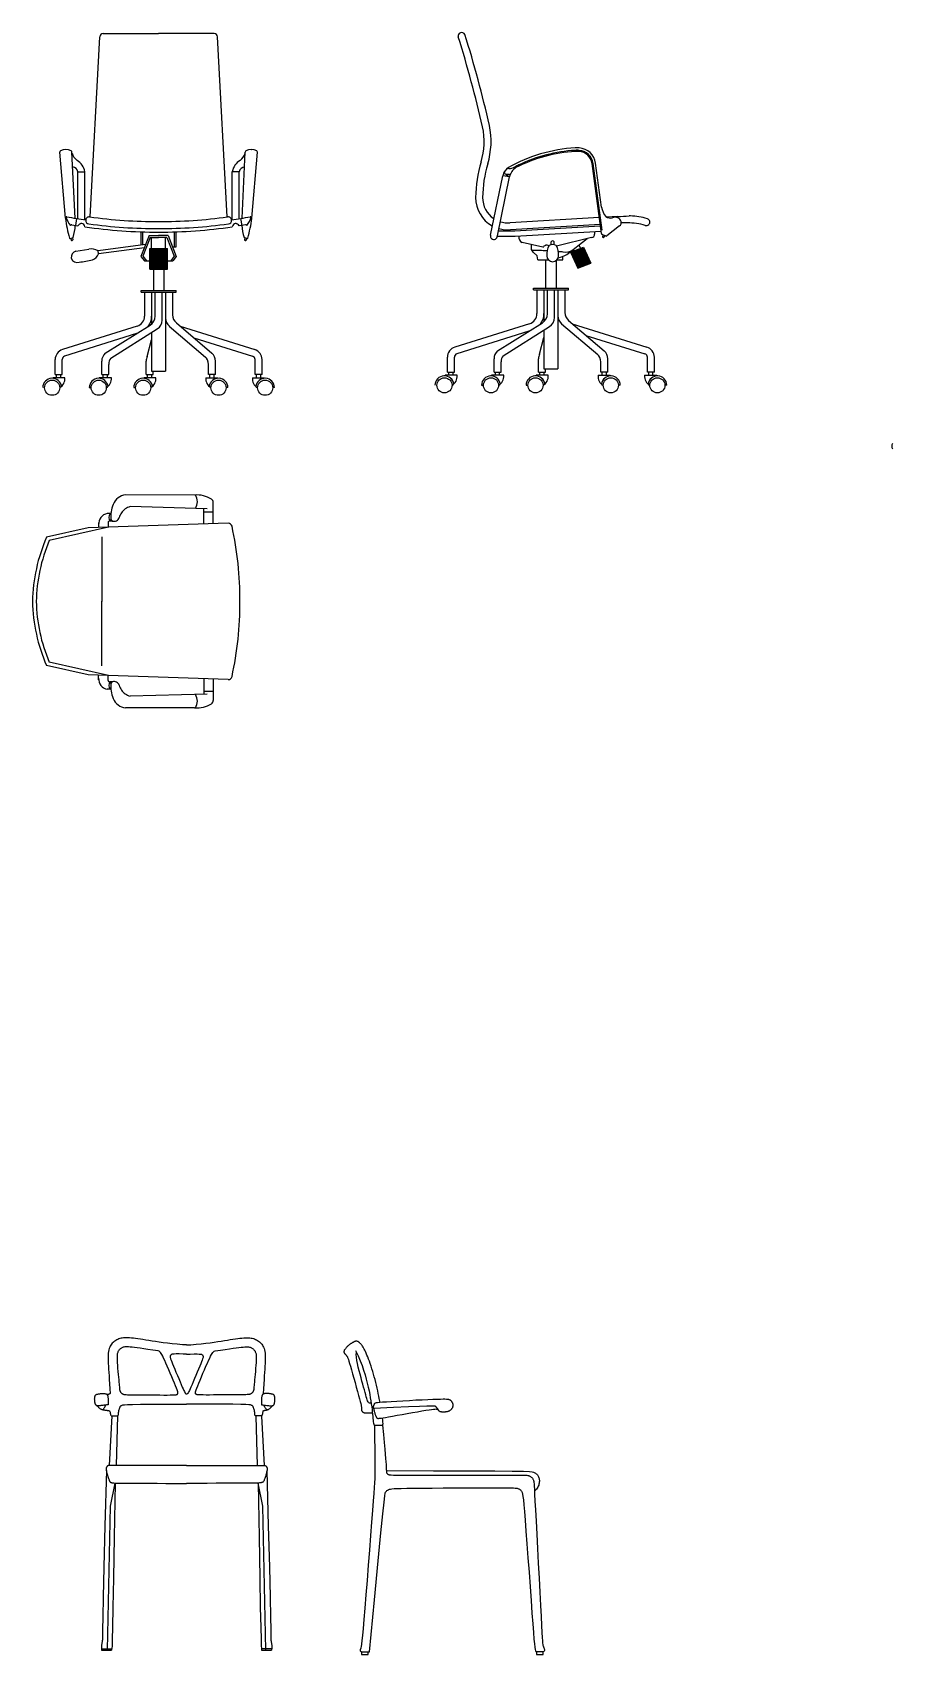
# Model space of a CAD drawing. Header units: millimetres. Extents: x 421 to 3085, y -1408 to 277.
# Drawn here: x 800.1 to 1045.4, y -1025.1 to -563 of the extents above; entities that cross this region are included whole.
import ezdxf

# ---------------------------------------------------------------- set-up
doc = ezdxf.new("R2010")
doc.units = ezdxf.units.MM

msp = doc.modelspace()

# ---------------------------------------------------------------- linework, layer by layer
at = {"color": 18, "true_color": 0x000000}
for p, q in [((820.3, -563.27), (836.11, -563.27)), ((851.91, -563.27), (836.11, -563.27)), ((816.61, -615.54), (819.31, -564.22)), ((855.61, -615.54), (852.91, -564.22)), ((809.51, -615.9), (807.93, -597.11)), ((809.68, -596.36), (809.62, -596.36)), ((812.28, -615.9), (811.4, -597.08)), ((859.93, -615.9), (860.81, -597.08)), ((862.53, -596.36), (862.6, -596.36)), ((862.71, -615.9), (864.28, -597.11)), ((962.37, -620.27), (959.69, -600.35)), ((962.54, -619.28), (959.99, -600.31)), ((962.4, -612.73), (960.68, -600.22)), ((813.11, -602.64), (815.11, -602.64)), ((813.11, -616.04), (813.11, -602.64)), ((815.11, -616.34), (815.11, -602.64)), ((859.11, -602.64), (857.11, -602.64)), ((857.11, -616.34), (857.11, -602.64)), ((859.11, -616.04), (859.11, -602.64)), ((930.72, -620.7), (934.22, -603.78)), ((932.69, -620.94), (936.19, -604.11)), ((936.19, -604.11), (934.22, -603.78)), ((936.03, -603.4), (935.12, -603.37)), ((935.24, -603.38), (935.23, -603.55)), ((935.73, -603.58), (935.23, -603.58)), ((935.74, -603.39), (935.73, -603.57)), ((811.35, -617.78), (813.11, -618.06)), ((812.73, -615.98), (812.41, -617.95)), ((860.86, -617.78), (859.11, -618.06)), ((859.48, -615.98), (859.8, -617.95)), ((961.76, -615.71), (936.32, -617.18)), ((962.02, -617.69), (936.44, -619.17)), ((962.05, -618.19), (937.68, -619.6)), ((966.98, -615.4), (963.9, -615.58)), ((967.55, -618.1), (963.94, -620.95)), ((966.41, -615.64), (965.56, -615.75)), ((969.78, -617.25), (967.99, -617.25)), ((970.62, -615.25), (970.25, -615.25)), ((810.91, -621.66), (811.51, -621.53)), ((811.04, -621.63), (811.15, -622.12)), ((811.15, -622.12), (811.64, -622.01)), ((811.53, -621.52), (811.64, -622.01)), ((832.4, -623.36), (818.83, -625.16)), ((833.38, -620.85), (831.07, -626.78)), ((831.11, -623.53), (831.11, -619.78)), ((831.61, -623.46), (831.61, -619.78)), ((833.72, -621.35), (831.64, -626.71)), ((833.38, -620.85), (836.11, -620.85)), ((833.72, -621.35), (836.11, -621.35)), ((834.11, -624.5), (834.11, -621.35)), ((838.83, -620.85), (836.11, -620.85)), ((838.49, -621.35), (836.11, -621.35)), ((838.11, -624.5), (838.11, -621.35)), ((838.49, -621.35), (840.57, -626.71)), ((838.83, -620.85), (841.14, -626.78)), ((840.61, -624.03), (840.61, -619.78)), ((841.11, -624.03), (841.11, -619.78)), ((860.68, -621.52), (860.57, -622.01)), ((861.06, -622.12), (860.57, -622.01)), ((861.3, -621.66), (860.7, -621.53)), ((861.17, -621.63), (861.06, -622.12)), ((937.68, -621.1), (932.68, -621.1)), ((937.68, -619.6), (932.97, -619.6)), ((962.29, -619.68), (937.77, -621.1)), ((945.65, -624.19), (939.78, -622.84)), ((948.06, -623.44), (948.06, -622.63)), ((948.86, -623.44), (948.86, -622.63)), ((959.54, -621.4), (949.54, -623.87)), ((952.54, -626.22), (958.26, -621.72)), ((955.97, -623.52), (958.51, -629.05)), ((960.41, -619.79), (960.41, -620.41)), ((962.41, -620.45), (963.88, -620.99)), ((962.84, -620.61), (962.66, -621.16)), ((963.13, -621.31), (962.66, -621.16)), ((963.31, -620.78), (963.13, -621.31)), ((812.52, -625.25), (816.25, -624.67)), ((818.97, -626.05), (818.83, -625.16)), ((832.04, -624.31), (818.97, -626.05)), ((831.07, -626.78), (832.04, -628.08)), ((831.64, -626.71), (832.66, -628.08)), ((832.04, -628.08), (833.61, -628.08)), ((833.61, -624.5), (838.61, -624.5)), ((833.61, -630.41), (833.61, -624.5)), ((833.91, -630.41), (833.91, -624.5)), ((834.21, -630.41), (834.21, -624.5)), ((834.51, -630.41), (834.51, -624.5)), ((834.81, -630.41), (834.81, -624.5)), ((835.11, -630.41), (835.11, -624.5)), ((835.41, -630.41), (835.41, -624.5)), ((835.71, -630.41), (835.71, -624.5)), ((836.01, -630.41), (836.01, -624.5)), ((836.31, -630.41), (836.31, -624.5)), ((836.61, -630.41), (836.61, -624.5)), ((836.91, -630.41), (836.91, -624.5)), ((837.21, -630.41), (837.21, -624.5)), ((837.51, -630.41), (837.51, -624.5)), ((837.81, -630.41), (837.81, -624.5)), ((838.11, -630.41), (838.11, -624.5)), ((838.41, -630.41), (838.41, -624.5)), ((838.61, -630.41), (838.61, -624.5)), ((838.61, -628.08), (840.18, -628.08)), ((840.57, -626.71), (839.55, -628.08)), ((840.07, -624.03), (841.11, -624.03)), ((841.14, -626.78), (840.18, -628.08)), ((944.27, -627.79), (947.27, -627.79)), ((946.46, -627.79), (946.46, -635.79)), ((949.44, -627.76), (949.46, -627.76)), ((949.46, -627.76), (949.46, -627.79)), ((949.46, -627.95), (949.46, -635.79)), ((949.68, -627.76), (951.4, -627.76)), ((951.4, -627.76), (951.4, -626.75)), ((953.59, -625.53), (957.26, -624.18)), ((953.59, -625.53), (955.68, -630.09)), ((953.86, -625.41), (955.95, -629.97)), ((954.14, -625.28), (956.25, -629.88)), ((954.35, -624.79), (954.53, -625.19)), ((954.44, -625.22), (956.53, -629.78)), ((954.72, -625.12), (956.81, -629.68)), ((955, -625.01), (957.09, -629.57)), ((955.29, -624.91), (957.38, -629.47)), ((955.57, -624.81), (957.66, -629.37)), ((955.85, -624.7), (957.94, -629.26)), ((956.13, -624.6), (958.22, -629.16)), ((956.7, -624.39), (958.79, -628.95)), ((956.98, -624.29), (959.07, -628.85)), ((957.26, -624.18), (959.35, -628.74)), ((833.61, -630.41), (838.61, -630.41)), ((834.61, -630.41), (834.61, -636.47)), ((837.61, -630.41), (837.61, -636.47)), ((955.68, -630.09), (959.35, -628.74)), ((831.11, -636.47), (841.11, -636.47)), ((831.11, -636.97), (831.11, -636.47)), ((831.11, -636.97), (841.11, -636.97)), ((832.11, -636.97), (832.11, -643.77)), ((834.11, -636.97), (834.11, -646.06)), ((835.13, -643.8), (835.13, -636.97)), ((837.13, -644.91), (837.13, -636.97)), ((838.11, -636.97), (838.11, -659.47)), ((840.11, -636.97), (840.11, -643.45)), ((841.11, -636.97), (841.11, -636.47)), ((942.96, -635.79), (952.96, -635.79)), ((942.96, -636.29), (942.96, -635.79)), ((942.96, -636.29), (952.96, -636.29)), ((943.96, -636.29), (943.96, -643.09)), ((945.96, -636.29), (945.96, -645.38)), ((946.98, -643.12), (946.98, -636.29)), ((948.98, -644.23), (948.98, -636.29)), ((949.96, -636.29), (949.96, -658.79)), ((951.96, -636.29), (951.96, -642.78)), ((952.96, -636.29), (952.96, -635.79)), ((830, -646.63), (808.71, -653.31)), ((820.91, -654.37), (833.72, -646.34)), ((839.16, -646.66), (849.48, -655.44)), ((841.16, -645.74), (851.3, -654.37)), ((842.21, -646.63), (863.5, -653.31)), ((941.86, -645.95), (920.56, -652.63)), ((932.76, -653.69), (945.58, -645.67)), ((934.33, -655.07), (947.58, -646.77)), ((951.02, -645.98), (961.33, -654.76)), ((953.02, -645.06), (963.16, -653.69)), ((954.06, -645.95), (975.36, -652.63)), ((829.84, -648.78), (809.31, -655.22)), ((822.47, -655.75), (835.72, -647.45)), ((832.87, -655.3), (834.11, -650.54)), ((834.11, -648.46), (834.11, -659.47)), ((846.11, -649.95), (862.91, -655.22)), ((941.69, -648.1), (921.16, -654.54)), ((944.73, -654.62), (945.96, -649.86)), ((945.96, -647.78), (945.96, -658.79)), ((957.96, -649.27), (974.76, -654.54)), ((806.61, -660.47), (806.61, -656.17)), ((808.61, -660.47), (808.61, -656.17)), ((863.61, -660.47), (863.61, -656.17)), ((865.61, -660.47), (865.61, -656.17)), ((918.46, -659.79), (918.46, -655.49)), ((920.46, -659.79), (920.46, -655.49)), ((931.74, -659.79), (931.74, -655.95)), ((944.42, -659.79), (944.42, -655.95)), ((964.18, -659.79), (964.18, -655.95)), ((975.46, -659.79), (975.46, -655.49)), ((977.46, -659.79), (977.46, -655.49)), ((806.61, -660.47), (808.61, -660.47)), ((807, -661.34), (807, -660.47)), ((807, -660.47), (808.21, -660.47)), ((808.21, -661.34), (808.21, -660.47)), ((819.89, -660.47), (819.89, -656.63)), ((819.89, -660.47), (821.89, -660.47)), ((820.28, -661.34), (820.28, -660.47)), ((820.28, -660.47), (821.49, -660.47)), ((821.49, -661.34), (821.49, -660.47)), ((821.89, -660.47), (821.89, -657.53)), ((832.56, -660.47), (832.56, -656.63)), ((832.56, -660.47), (834.56, -660.47)), ((832.96, -661.34), (832.96, -660.47)), ((832.96, -660.47), (834.17, -660.47)), ((832.96, -660.47), (834.17, -660.47)), ((834.11, -659.47), (838.11, -659.47)), ((834.17, -661.34), (834.17, -660.47)), ((834.56, -660.47), (834.56, -659.47)), ((837.13, -659.47), (838.11, -659.47)), ((850.33, -660.47), (850.33, -657.53)), ((852.33, -660.47), (850.33, -660.47)), ((850.72, -661.34), (850.72, -660.47)), ((851.93, -660.47), (850.72, -660.47)), ((851.93, -661.34), (851.93, -660.47)), ((852.33, -660.47), (852.33, -656.63)), ((865.61, -660.47), (863.61, -660.47)), ((864, -661.34), (864, -660.47)), ((865.21, -660.47), (864, -660.47)), ((865.21, -661.34), (865.21, -660.47)), ((920.84, -660.66), (917.77, -660.66)), ((917.77, -660.66), (917.77, -660.82)), ((918.46, -659.79), (920.46, -659.79)), ((918.86, -659.79), (920.06, -659.79)), ((918.86, -660.66), (918.86, -659.79)), ((920.06, -660.66), (920.06, -659.79)), ((921.23, -660.66), (920.84, -660.66)), ((931.05, -660.66), (931.05, -660.82)), ((934.12, -660.66), (931.05, -660.66)), ((931.74, -659.79), (933.74, -659.79)), ((932.14, -660.66), (932.14, -659.79)), ((932.14, -659.79), (933.34, -659.79)), ((933.34, -660.66), (933.34, -659.79)), ((933.74, -659.79), (933.74, -656.85)), ((934.51, -660.66), (934.12, -660.66)), ((946.8, -660.66), (943.72, -660.66)), ((943.72, -660.66), (943.72, -660.82)), ((944.42, -659.79), (946.42, -659.79)), ((944.81, -660.66), (944.81, -659.79)), ((944.81, -659.79), (946.02, -659.79)), ((944.81, -659.79), (946.02, -659.79)), ((945.96, -658.79), (949.96, -658.79)), ((946.02, -660.66), (946.02, -659.79)), ((946.42, -659.79), (946.42, -658.79)), ((947.19, -660.66), (946.8, -660.66)), ((948.98, -658.79), (949.96, -658.79)), ((961.41, -660.66), (961.8, -660.66)), ((961.8, -660.66), (964.87, -660.66)), ((962.18, -659.79), (962.18, -656.85)), ((964.18, -659.79), (962.18, -659.79)), ((962.58, -660.66), (962.58, -659.79)), ((963.78, -659.79), (962.58, -659.79)), ((963.78, -660.66), (963.78, -659.79)), ((964.87, -660.66), (964.87, -660.82)), ((974.69, -660.66), (975.08, -660.66)), ((975.08, -660.66), (978.15, -660.66)), ((977.46, -659.79), (975.46, -659.79)), ((975.86, -660.66), (975.86, -659.79)), ((977.06, -659.79), (975.86, -659.79)), ((977.06, -660.66), (977.06, -659.79)), ((978.15, -660.66), (978.15, -660.82)), ((808.99, -661.34), (805.91, -661.34)), ((805.91, -661.34), (805.91, -661.5)), ((809.37, -661.34), (808.99, -661.34)), ((816.33, -664.14), (816.87, -664.15)), ((822.27, -661.34), (819.19, -661.34)), ((819.19, -661.34), (819.19, -661.5)), ((822.65, -661.34), (822.27, -661.34)), ((829.01, -664.14), (829.55, -664.15)), ((834.94, -661.34), (831.87, -661.34)), ((831.87, -661.34), (831.87, -661.5)), ((835.33, -661.34), (834.94, -661.34)), ((849.56, -661.34), (849.94, -661.34)), ((849.94, -661.34), (853.02, -661.34)), ((853.02, -661.34), (853.02, -661.5)), ((855.88, -664.14), (855.34, -664.15)), ((862.84, -661.34), (863.22, -661.34)), ((863.22, -661.34), (866.3, -661.34)), ((866.3, -661.34), (866.3, -661.5)), ((869.16, -664.14), (868.62, -664.15)), ((928.19, -663.46), (928.73, -663.47)), ((940.86, -663.46), (941.4, -663.47)), ((967.73, -663.46), (967.2, -663.47)), ((981.01, -663.46), (980.48, -663.47)), ((846.37, -694.77), (826.7, -694.75)), ((851.69, -702.95), (851.69, -696.88)), ((822.52, -700.06), (821.46, -700.06)), ((823.07, -702.21), (822.14, -702.21)), ((849.92, -698.7), (827.96, -698.07)), ((848.97, -703.04), (848.97, -698.68)), ((848.97, -699.54), (851.69, -699.54)), ((816.01, -704.14), (804.15, -706.81)), ((821.82, -703.94), (804.93, -707.75)), ((855.93, -702.81), (816.01, -704.14)), ((819, -702.71), (819, -704.04)), ((819.89, -706.72), (819.89, -725.13)), ((821.72, -702.55), (821.72, -703.97)), ((819.89, -743.45), (819.89, -725.04)), ((816.01, -746.03), (804.15, -743.35)), ((821.82, -746.22), (804.93, -742.41)), ((855.93, -747.36), (816.01, -746.03)), ((819, -747.46), (819, -746.13)), ((821.72, -747.61), (821.72, -746.2)), ((823.07, -747.95), (822.14, -747.95)), ((848.97, -747.12), (848.97, -751.48)), ((851.69, -747.21), (851.69, -753.29)), ((822.52, -750.11), (821.46, -750.11)), ((849.92, -751.46), (827.96, -752.1)), ((848.97, -750.62), (851.69, -750.62)), ((846.37, -755.4), (826.7, -755.41))]:
    msp.add_line(p, q, dxfattribs=at)
msp.add_lwpolyline([(944.27, -627.79), (944.06, -626.6), (942.93, -625.61), (942.43, -624.84), (942.43, -623.45)], dxfattribs=at)
at = {"color": 18, "linetype": 'Continuous', "true_color": 0x000000}
for points in [[(844.1, -936.85), (842.91, -936.85), (841.37, -936.72), (839.94, -936.58), (838.63, -936.43), (837.41, -936.27), (836.28, -936.11), (835.23, -935.95), (834.25, -935.79), (833.32, -935.65), (832.46, -935.51), (831.65, -935.38), (830.9, -935.27), (830.19, -935.17), (829.53, -935.08), (828.92, -935), (828.36, -934.95), (827.84, -934.9), (827.36, -934.88), (826.91, -934.87), (826.49, -934.88), (826.1, -934.91), (825.74, -934.96), (825.39, -935.02), (825.07, -935.11), (824.75, -935.21), (824.45, -935.33), (824.16, -935.47), (823.88, -935.62), (823.62, -935.8), (823.37, -936), (823.13, -936.21), (822.91, -936.44), (822.7, -936.7), (822.51, -936.97), (822.33, -937.27), (822.18, -937.59), (822.04, -937.95), (821.92, -938.33), (821.83, -938.76), (821.76, -939.21), (821.71, -939.71), (821.69, -940.26), (821.69, -940.85), (821.7, -941.5), (821.73, -942.2), (821.78, -942.97), (821.84, -943.81), (821.9, -944.72), (821.97, -945.71), (822.04, -946.8), (822.12, -948.03), (822.2, -949.41), (822.27, -950.76)], [(836.01, -938.58), (834.45, -938.37), (833.08, -938.18), (831.89, -938.01), (830.85, -937.87), (829.96, -937.75), (829.19, -937.65), (828.54, -937.57), (827.98, -937.52), (827.5, -937.48), (827.1, -937.47), (826.75, -937.47), (826.46, -937.49), (826.21, -937.53), (826, -937.58), (825.81, -937.65), (825.64, -937.73), (825.48, -937.82), (825.33, -937.92), (825.19, -938.03), (825.05, -938.15), (824.93, -938.28), (824.81, -938.41), (824.71, -938.55), (824.61, -938.7), (824.52, -938.86), (824.44, -939.03), (824.38, -939.24), (824.32, -939.49), (824.28, -939.81), (824.26, -940.2), (824.26, -940.68), (824.28, -941.26), (824.31, -941.96), (824.37, -942.74), (824.43, -943.57), (824.51, -944.43), (824.59, -945.29), (824.66, -946.11), (824.73, -946.87), (824.79, -947.53), (824.84, -948.08), (824.88, -948.51), (824.91, -948.85), (824.93, -949.11), (824.94, -949.31), (824.96, -949.46), (824.97, -949.58), (824.99, -949.68), (825.01, -949.78), (825.04, -949.88), (825.07, -949.98), (825.11, -950.07), (825.15, -950.16), (825.2, -950.26), (825.26, -950.34), (825.32, -950.43), (825.39, -950.51), (825.47, -950.59), (825.55, -950.66), (825.64, -950.73), (825.74, -950.79), (825.84, -950.85), (825.95, -950.9), (826.06, -950.95), (826.19, -950.99), (826.34, -951.02), (826.55, -951.04), (826.83, -951.07), (827.22, -951.09), (827.73, -951.1), (828.39, -951.12), (829.22, -951.13), (830.23, -951.14), (831.39, -951.15), (832.65, -951.16), (833.95, -951.17), (835.24, -951.17), (836.48, -951.17), (837.61, -951.18), (838.59, -951.18), (839.37, -951.17), (839.97, -951.16), (840.41, -951.16), (840.72, -951.14), (840.94, -951.13), (841.07, -951.11), (841.15, -951.09), (841.21, -951.07), (841.26, -951.05), (841.32, -951.02), (841.37, -950.99), (841.42, -950.96), (841.46, -950.92), (841.5, -950.88), (841.54, -950.83), (841.58, -950.78), (841.6, -950.71), (841.61, -950.63), (841.6, -950.5), (841.56, -950.3), (841.48, -950.03), (841.35, -949.66), (841.17, -949.18), (840.93, -948.56), (840.63, -947.8), (840.26, -946.92), (839.86, -945.96), (839.44, -944.97), (839.01, -943.96), (838.59, -942.99), (838.19, -942.09), (837.84, -941.3), (837.53, -940.64), (837.27, -940.11), (837.05, -939.68), (836.84, -939.35), (836.65, -939.09), (836.45, -938.89), (836.24, -938.72), (836.01, -938.58)], [(844.1, -936.85), (845.3, -936.85), (846.84, -936.72), (848.26, -936.58), (849.58, -936.43), (850.8, -936.27), (851.93, -936.11), (852.98, -935.95), (853.96, -935.79), (854.88, -935.65), (855.74, -935.51), (856.55, -935.38), (857.31, -935.27), (858.01, -935.17), (858.67, -935.08), (859.28, -935), (859.84, -934.95), (860.37, -934.9), (860.85, -934.88), (861.3, -934.87), (861.71, -934.88), (862.1, -934.91), (862.47, -934.96), (862.81, -935.02), (863.14, -935.11), (863.45, -935.21), (863.76, -935.33), (864.05, -935.47), (864.32, -935.62), (864.58, -935.8), (864.83, -936), (865.07, -936.21), (865.29, -936.44), (865.5, -936.7), (865.69, -936.97), (865.87, -937.27), (866.03, -937.59), (866.17, -937.95), (866.28, -938.33), (866.38, -938.76), (866.45, -939.21), (866.49, -939.71), (866.52, -940.26), (866.52, -940.85), (866.5, -941.5), (866.47, -942.2), (866.42, -942.97), (866.37, -943.81), (866.31, -944.72), (866.24, -945.71), (866.16, -946.8), (866.08, -948.03), (866, -949.41), (865.93, -950.76)], [(852.19, -938.58), (853.75, -938.37), (855.12, -938.18), (856.32, -938.01), (857.35, -937.87), (858.24, -937.75), (859.01, -937.65), (859.66, -937.57), (860.22, -937.52), (860.7, -937.48), (861.11, -937.47), (861.45, -937.47), (861.75, -937.49), (861.99, -937.53), (862.21, -937.58), (862.39, -937.65), (862.56, -937.73), (862.72, -937.82), (862.87, -937.92), (863.02, -938.03), (863.15, -938.15), (863.27, -938.28), (863.39, -938.41), (863.5, -938.55), (863.59, -938.7), (863.68, -938.86), (863.76, -939.03), (863.83, -939.24), (863.88, -939.49), (863.92, -939.81), (863.94, -940.2), (863.94, -940.68), (863.93, -941.26), (863.89, -941.96), (863.84, -942.74), (863.77, -943.57), (863.7, -944.43), (863.62, -945.29), (863.54, -946.11), (863.47, -946.87), (863.41, -947.53), (863.36, -948.08), (863.32, -948.51), (863.3, -948.85), (863.28, -949.11), (863.26, -949.31), (863.25, -949.46), (863.23, -949.58), (863.22, -949.68), (863.19, -949.78), (863.17, -949.88), (863.13, -949.98), (863.1, -950.07), (863.05, -950.16), (863, -950.26), (862.95, -950.34), (862.88, -950.43), (862.81, -950.51), (862.74, -950.59), (862.65, -950.66), (862.56, -950.73), (862.47, -950.79), (862.36, -950.85), (862.26, -950.9), (862.14, -950.95), (862.02, -950.99), (861.86, -951.02), (861.66, -951.04), (861.37, -951.07), (860.98, -951.09), (860.47, -951.1), (859.82, -951.12), (858.98, -951.13), (857.97, -951.14), (856.81, -951.15), (855.56, -951.16), (854.26, -951.17), (852.96, -951.17), (851.72, -951.17), (850.59, -951.18), (849.62, -951.18), (848.84, -951.17), (848.24, -951.16), (847.79, -951.16), (847.48, -951.14), (847.27, -951.13), (847.13, -951.11), (847.05, -951.09), (846.99, -951.07), (846.94, -951.05), (846.89, -951.02), (846.84, -950.99), (846.79, -950.96), (846.74, -950.92), (846.7, -950.88), (846.66, -950.83), (846.63, -950.78), (846.6, -950.71), (846.59, -950.63), (846.6, -950.5), (846.65, -950.3), (846.72, -950.03), (846.85, -949.66), (847.03, -949.18), (847.27, -948.56), (847.58, -947.8), (847.94, -946.92), (848.34, -945.96), (848.76, -944.97), (849.19, -943.96), (849.61, -942.99), (850.01, -942.09), (850.37, -941.3), (850.67, -940.64), (850.93, -940.11), (851.16, -939.68), (851.36, -939.35), (851.56, -939.09), (851.75, -938.89), (851.96, -938.72), (852.19, -938.58)], [(899.25, -953.31), (899.17, -952.91), (899.04, -952.19), (898.89, -951.46), (898.74, -950.71), (898.57, -949.95), (898.4, -949.18), (898.21, -948.39), (898.02, -947.59), (897.81, -946.79), (897.6, -946), (897.38, -945.21), (897.16, -944.43), (896.92, -943.68), (896.69, -942.94), (896.45, -942.24), (896.21, -941.57), (895.97, -940.93), (895.73, -940.33), (895.51, -939.78), (895.29, -939.27), (895.08, -938.82), (894.89, -938.42), (894.72, -938.07), (894.55, -937.77), (894.4, -937.51), (894.25, -937.28), (894.11, -937.08), (893.98, -936.91), (893.86, -936.75), (893.74, -936.61), (893.62, -936.48), (893.51, -936.36), (893.4, -936.26), (893.29, -936.17), (893.18, -936.09), (893.08, -936.02), (892.98, -935.96), (892.87, -935.92), (892.77, -935.89), (892.67, -935.86), (892.57, -935.85), (892.47, -935.85), (892.37, -935.85), (892.27, -935.87), (892.17, -935.89), (892.07, -935.92), (891.97, -935.96), (891.86, -936.01), (891.76, -936.06), (891.65, -936.12), (891.54, -936.18), (891.43, -936.24), (891.32, -936.31), (891.2, -936.38), (891.08, -936.46), (890.95, -936.53), (890.83, -936.62), (890.7, -936.71), (890.56, -936.81), (890.43, -936.92), (890.29, -937.04), (890.14, -937.16), (890, -937.3), (889.86, -937.44), (889.72, -937.59), (889.59, -937.73), (889.46, -937.87), (889.35, -938), (889.26, -938.13), (889.18, -938.24), (889.11, -938.34), (889.06, -938.43), (889.02, -938.5), (888.99, -938.58), (888.97, -938.64), (888.96, -938.7), (888.95, -938.76), (888.95, -938.82), (888.95, -938.88), (888.95, -938.93), (888.96, -938.98), (888.97, -939.03), (888.99, -939.08), (889.01, -939.13), (889.03, -939.18), (889.06, -939.22), (889.09, -939.27), (889.12, -939.31), (889.16, -939.36), (889.2, -939.4), (889.24, -939.45), (889.29, -939.5), (889.33, -939.54), (889.38, -939.6), (889.44, -939.65), (889.49, -939.71), (889.55, -939.77), (889.6, -939.84), (889.66, -939.91), (889.72, -939.98), (889.78, -940.07), (889.85, -940.16), (889.92, -940.28), (890, -940.46), (890.1, -940.71), (890.23, -941.07), (890.39, -941.55), (890.58, -942.18), (890.82, -942.99), (891.11, -943.98), (891.43, -945.13), (891.77, -946.36), (892.13, -947.65), (892.48, -948.93), (892.81, -950.16), (893.11, -951.28), (893.37, -952.25), (893.57, -953.03), (893.72, -953.62), (893.83, -954.06), (893.9, -954.37), (893.94, -954.58), (893.96, -954.71), (893.97, -954.8), (893.96, -954.86), (893.96, -954.92), (893.95, -954.97), (893.94, -955.04), (893.94, -955.1), (893.93, -955.16), (893.93, -955.23), (893.93, -955.3), (893.94, -955.36), (893.96, -955.43), (893.97, -955.5), (894, -955.57), (894.03, -955.64), (894.06, -955.71), (894.1, -955.77), (894.14, -955.83), (894.19, -955.89), (894.24, -955.94), (894.29, -955.98), (894.34, -956.03), (894.4, -956.07), (894.46, -956.1), (894.53, -956.14), (894.59, -956.17), (894.66, -956.2), (894.73, -956.23), (894.83, -956.25), (894.97, -956.27), (895.17, -956.29), (895.46, -956.3), (895.86, -956.29), (896.38, -956.28), (897.06, -956.26)], [(844.1, -939.53), (843.11, -939.52), (841.98, -939.49), (841.14, -939.48), (840.54, -939.5), (840.15, -939.53), (839.9, -939.58), (839.76, -939.64), (839.67, -939.7), (839.61, -939.77), (839.55, -939.83), (839.51, -939.89), (839.47, -939.96), (839.44, -940.02), (839.42, -940.08), (839.4, -940.15), (839.39, -940.21), (839.38, -940.28), (839.39, -940.36), (839.41, -940.48), (839.46, -940.65), (839.54, -940.9), (839.67, -941.24), (839.84, -941.68), (840.07, -942.25), (840.36, -942.96), (840.7, -943.77), (841.06, -944.66), (841.45, -945.58), (841.84, -946.5), (842.21, -947.39), (842.56, -948.2), (842.86, -948.9), (843.1, -949.46), (843.3, -949.89), (843.45, -950.21), (843.56, -950.44), (843.65, -950.59), (843.71, -950.69), (843.77, -950.75), (843.83, -950.79), (843.88, -950.83), (843.95, -950.86), (844.02, -950.89), (844.1, -950.91)], [(844.1, -939.53), (845.09, -939.52), (846.23, -939.49), (847.07, -939.48), (847.66, -939.5), (848.06, -939.53), (848.31, -939.58), (848.45, -939.64), (848.53, -939.7), (848.6, -939.77), (848.65, -939.83), (848.7, -939.89), (848.73, -939.96), (848.76, -940.02), (848.79, -940.08), (848.8, -940.15), (848.81, -940.21), (848.82, -940.28), (848.82, -940.36), (848.79, -940.48), (848.74, -940.65), (848.66, -940.9), (848.54, -941.24), (848.36, -941.68), (848.13, -942.25), (847.85, -942.96), (847.51, -943.77), (847.14, -944.66), (846.75, -945.58), (846.37, -946.5), (845.99, -947.39), (845.65, -948.2), (845.34, -948.9), (845.1, -949.46), (844.91, -949.89), (844.76, -950.21), (844.64, -950.44), (844.56, -950.59), (844.49, -950.69), (844.43, -950.75), (844.38, -950.79), (844.32, -950.83), (844.25, -950.86), (844.18, -950.89), (844.1, -950.91)], [(892.25, -938.5), (892.96, -939.98), (893.58, -941.41), (894.11, -942.8), (894.57, -944.14), (894.97, -945.43), (895.31, -946.66), (895.61, -947.84), (895.87, -948.97), (896.1, -950.03), (896.3, -951.04), (896.47, -951.99), (896.62, -952.88), (896.75, -953.73), (896.86, -954.53), (896.96, -955.29), (897.03, -956), (897.1, -956.67), (897.15, -957.3), (897.21, -957.87), (897.25, -958.39), (897.31, -958.84), (897.37, -959.22), (897.44, -959.52), (897.52, -959.75)], [(896.72, -953.53), (896.46, -953.53), (896.25, -953.5), (896.08, -953.43), (895.93, -953.3), (895.81, -953.12), (895.69, -952.87), (895.58, -952.55), (895.45, -952.15), (895.31, -951.67), (895.15, -951.1), (894.97, -950.46), (894.77, -949.74), (894.56, -948.96), (894.33, -948.11), (894.08, -947.21), (893.82, -946.26), (893.54, -945.26), (893.27, -944.25), (893.01, -943.23), (892.78, -942.24), (892.6, -941.31), (892.49, -940.44), (892.45, -939.68), (892.51, -939.04)], [(821.69, -953.93), (821.26, -954), (820.88, -954.06), (820.52, -954.11), (820.21, -954.15), (819.92, -954.19), (819.67, -954.21), (819.45, -954.23), (819.25, -954.25), (819.08, -954.25), (818.94, -954.26), (818.81, -954.25), (818.71, -954.24), (818.61, -954.23), (818.53, -954.21), (818.46, -954.18), (818.4, -954.15), (818.34, -954.12), (818.28, -954.07), (818.23, -954.02), (818.18, -953.96), (818.13, -953.89), (818.09, -953.8), (818.05, -953.69), (818.01, -953.57), (817.98, -953.43), (817.95, -953.27), (817.93, -953.1), (817.91, -952.93), (817.89, -952.75), (817.88, -952.57), (817.87, -952.4), (817.87, -952.25), (817.88, -952.11), (817.89, -951.98), (817.9, -951.87), (817.91, -951.76), (817.93, -951.67), (817.95, -951.59), (817.98, -951.52), (818, -951.45), (818.02, -951.39), (818.05, -951.33), (818.08, -951.27), (818.13, -951.22), (818.18, -951.17), (818.24, -951.12), (818.32, -951.07), (818.41, -951.03), (818.53, -950.98), (818.66, -950.94), (818.81, -950.9), (818.97, -950.86), (819.13, -950.83), (819.31, -950.8), (819.49, -950.78), (819.67, -950.76), (819.85, -950.75), (820.03, -950.74), (820.2, -950.74), (820.37, -950.75), (820.53, -950.76), (820.67, -950.77), (820.8, -950.78), (820.92, -950.8), (821.02, -950.82), (821.1, -950.85), (821.17, -950.87), (821.23, -950.9), (821.28, -950.93), (821.32, -950.96), (821.35, -950.99), (821.38, -951.03), (821.41, -951.06), (821.44, -951.11), (821.46, -951.15), (821.49, -951.21), (821.52, -951.28), (821.55, -951.36), (821.58, -951.45), (821.61, -951.56), (821.64, -951.69), (821.67, -951.85), (821.7, -952.05), (821.72, -952.3), (821.74, -952.6), (821.74, -952.96), (821.72, -953.4), (821.69, -953.93)], [(822.27, -950.76), (822.26, -950.77), (822.25, -950.78), (822.24, -950.8), (822.22, -950.81), (822.21, -950.82), (822.19, -950.84), (822.17, -950.85), (822.16, -950.87), (822.14, -950.88), (822.13, -950.89), (822.11, -950.9), (822.1, -950.91), (822.08, -950.92), (822.07, -950.93), (822.06, -950.93), (822.04, -950.94), (822.03, -950.95), (822.01, -950.96), (822, -950.96), (821.98, -950.97), (821.97, -950.98), (821.95, -950.98), (821.94, -950.99), (821.92, -951), (821.91, -951), (821.89, -951.01), (821.88, -951.01), (821.86, -951.02), (821.84, -951.02), (821.82, -951.03), (821.8, -951.03), (821.78, -951.04), (821.76, -951.04), (821.74, -951.04), (821.71, -951.05), (821.69, -951.05), (821.66, -951.05), (821.64, -951.06), (821.61, -951.06), (821.58, -951.06), (821.55, -951.06), (821.52, -951.06), (821.49, -951.06), (821.46, -951.05), (821.43, -951.05), (821.42, -951.05), (821.4, -951.05), (821.4, -951.05)], [(865.45, -953.93), (865.88, -954), (866.27, -954.06), (866.62, -954.11), (866.94, -954.15), (867.22, -954.19), (867.47, -954.21), (867.7, -954.23), (867.89, -954.25), (868.06, -954.25), (868.21, -954.26), (868.33, -954.25), (868.44, -954.24), (868.53, -954.23), (868.61, -954.21), (868.68, -954.18), (868.74, -954.15), (868.8, -954.12), (868.86, -954.07), (868.92, -954.02), (868.97, -953.96), (869.01, -953.89), (869.06, -953.8), (869.1, -953.69), (869.13, -953.57), (869.16, -953.43), (869.19, -953.27), (869.22, -953.1), (869.24, -952.93), (869.25, -952.75), (869.26, -952.57), (869.27, -952.4), (869.27, -952.25), (869.27, -952.11), (869.26, -951.98), (869.25, -951.87), (869.23, -951.76), (869.21, -951.67), (869.19, -951.59), (869.17, -951.52), (869.14, -951.45), (869.12, -951.39), (869.09, -951.33), (869.06, -951.27), (869.02, -951.22), (868.97, -951.17), (868.9, -951.12), (868.82, -951.07), (868.73, -951.03), (868.61, -950.98), (868.48, -950.94), (868.34, -950.9), (868.18, -950.86), (868.01, -950.83), (867.84, -950.8), (867.66, -950.78), (867.47, -950.76), (867.29, -950.75), (867.11, -950.74), (866.94, -950.74), (866.77, -950.75), (866.62, -950.76), (866.47, -950.77), (866.34, -950.78), (866.22, -950.8), (866.12, -950.82), (866.04, -950.85), (865.97, -950.87), (865.91, -950.9), (865.87, -950.93), (865.83, -950.96), (865.79, -950.99), (865.76, -951.03), (865.73, -951.06), (865.71, -951.11), (865.68, -951.15), (865.65, -951.21), (865.62, -951.28), (865.6, -951.36), (865.57, -951.45), (865.54, -951.56), (865.5, -951.69), (865.47, -951.85), (865.44, -952.05), (865.42, -952.3), (865.41, -952.6), (865.41, -952.96), (865.42, -953.4), (865.45, -953.93)], [(865.93, -950.76), (865.94, -950.77), (865.94, -950.78), (865.95, -950.79), (865.96, -950.79), (865.97, -950.8), (865.98, -950.81), (866, -950.83), (866.03, -950.85)], [(822.56, -957.11), (822.48, -956.72), (822.41, -956.41), (822.36, -956.18), (822.3, -956.01), (822.25, -955.9), (822.2, -955.83), (822.14, -955.78), (822.07, -955.75), (821.99, -955.73), (821.9, -955.71), (821.8, -955.69), (821.69, -955.67), (821.57, -955.65), (821.45, -955.63), (821.33, -955.62), (821.21, -955.6), (821.09, -955.58), (820.97, -955.57), (820.86, -955.55), (820.74, -955.53), (820.63, -955.51), (820.52, -955.49), (820.42, -955.48), (820.31, -955.46), (820.21, -955.44), (820.11, -955.41), (820.01, -955.39), (819.91, -955.35), (819.81, -955.31), (819.7, -955.26), (819.59, -955.19), (819.48, -955.11), (819.36, -955.02), (819.23, -954.91), (819.1, -954.79), (818.98, -954.67), (818.85, -954.54), (818.74, -954.42), (818.63, -954.31), (818.53, -954.21)], [(820.08, -955.41), (820.19, -955.35), (820.29, -955.28), (820.4, -955.18), (820.51, -955.04), (820.62, -954.86), (820.75, -954.64), (820.89, -954.36), (821.04, -954.03)], [(824.56, -957.11), (824.63, -956.61), (824.7, -956.18), (824.75, -955.84), (824.81, -955.55), (824.86, -955.32), (824.91, -955.14), (824.96, -954.98), (825.01, -954.84), (825.06, -954.72), (825.12, -954.6), (825.19, -954.49), (825.26, -954.39), (825.35, -954.3), (825.46, -954.21), (825.58, -954.14), (825.72, -954.06), (825.92, -954), (826.35, -953.94), (827.19, -953.89), (828.64, -953.85), (830.92, -953.81), (834.2, -953.79), (838.7, -953.77), (844.1, -953.77)], [(863.64, -957.11), (863.57, -956.61), (863.51, -956.18), (863.45, -955.84), (863.4, -955.55), (863.35, -955.32), (863.3, -955.14), (863.25, -954.98), (863.2, -954.84), (863.14, -954.72), (863.08, -954.6), (863.02, -954.49), (862.94, -954.39), (862.85, -954.3), (862.75, -954.21), (862.62, -954.14), (862.48, -954.06), (862.28, -954), (861.86, -953.94), (861.02, -953.89), (859.56, -953.85), (857.29, -953.81), (854, -953.79), (849.5, -953.77), (844.1, -953.77)], [(865.65, -957.11), (865.72, -956.72), (865.79, -956.41), (865.84, -956.18), (865.88, -956.01), (865.91, -955.9), (865.93, -955.83), (865.95, -955.78), (865.96, -955.75), (865.96, -955.73), (865.97, -955.71), (865.98, -955.69), (865.99, -955.67), (866, -955.65), (866.03, -955.63), (866.06, -955.62), (866.11, -955.6), (866.17, -955.58), (866.24, -955.57), (866.33, -955.55), (866.42, -955.53), (866.52, -955.51), (866.62, -955.49), (866.73, -955.48), (866.83, -955.46), (866.93, -955.44), (867.03, -955.41), (867.13, -955.39), (867.23, -955.35), (867.33, -955.31), (867.44, -955.26), (867.55, -955.19), (867.66, -955.11), (867.79, -955.02), (867.91, -954.91), (868.04, -954.79), (868.17, -954.67), (868.29, -954.54), (868.41, -954.42), (868.51, -954.31), (868.61, -954.21)], [(867.06, -955.41), (866.95, -955.35), (866.85, -955.28), (866.74, -955.18), (866.64, -955.04), (866.52, -954.86), (866.4, -954.64), (866.26, -954.36), (866.1, -954.03)], [(897.43, -954.93), (903.11, -954.67), (907.4, -954.48), (910.49, -954.36), (912.58, -954.28), (913.87, -954.24), (914.55, -954.23), (914.84, -954.25), (914.92, -954.28), (914.96, -954.31), (915, -954.35), (915.04, -954.38), (915.07, -954.42), (915.11, -954.46), (915.14, -954.51), (915.18, -954.55), (915.22, -954.6), (915.26, -954.65), (915.31, -954.7), (915.35, -954.76), (915.4, -954.81), (915.45, -954.87), (915.49, -954.92), (915.54, -954.98), (915.58, -955.04), (915.62, -955.1), (915.66, -955.16), (915.69, -955.22), (915.72, -955.28), (915.76, -955.34), (915.79, -955.4), (915.83, -955.45), (915.86, -955.5), (915.9, -955.55), (915.95, -955.6), (915.99, -955.65), (916.04, -955.69), (916.1, -955.73), (916.15, -955.76), (916.22, -955.8), (916.29, -955.83), (916.37, -955.85), (916.45, -955.88), (916.55, -955.9), (916.65, -955.91), (916.75, -955.93), (916.87, -955.94), (916.99, -955.95), (917.12, -955.95), (917.26, -955.96), (917.41, -955.96), (917.56, -955.95), (917.72, -955.95), (917.87, -955.94), (918.03, -955.92), (918.19, -955.9), (918.34, -955.88), (918.49, -955.84), (918.63, -955.81), (918.77, -955.76), (918.9, -955.71), (919.03, -955.65), (919.15, -955.59), (919.27, -955.51), (919.38, -955.43), (919.48, -955.34), (919.58, -955.24), (919.67, -955.14), (919.75, -955.03), (919.83, -954.92), (919.89, -954.8), (919.95, -954.69), (919.99, -954.57), (920.03, -954.46), (920.05, -954.35), (920.07, -954.25), (920.08, -954.14), (920.07, -954.04), (920.06, -953.93), (920.05, -953.82), (920.02, -953.72), (919.99, -953.61), (919.95, -953.5), (919.9, -953.4), (919.85, -953.3), (919.8, -953.2), (919.74, -953.1), (919.68, -953.01), (919.61, -952.93), (919.54, -952.85), (919.47, -952.79), (919.39, -952.72), (919.3, -952.67), (919.2, -952.62), (919.09, -952.58), (918.97, -952.54), (918.83, -952.5), (918.67, -952.47), (918.46, -952.44), (918.17, -952.41), (917.76, -952.4), (917.21, -952.4), (916.47, -952.41), (915.53, -952.43), (914.34, -952.47), (912.89, -952.53), (911.24, -952.61), (909.45, -952.69), (907.6, -952.79), (905.77, -952.89), (904.02, -952.99), (902.42, -953.08), (901.06, -953.17), (899.97, -953.25), (899.14, -953.32), (898.54, -953.39), (898.13, -953.44), (897.87, -953.5), (897.72, -953.55), (897.64, -953.61), (897.61, -953.66), (897.58, -953.72), (897.55, -953.79), (897.52, -953.85), (897.49, -953.92), (897.46, -954), (897.43, -954.07), (897.4, -954.15), (897.37, -954.24), (897.34, -954.33), (897.31, -954.42), (897.29, -954.51), (897.28, -954.6), (897.28, -954.69), (897.31, -954.77), (897.35, -954.86), (897.43, -954.93)], [(897.4, -954.9), (897.41, -954.98), (897.44, -955.1), (897.47, -955.26), (897.51, -955.44), (897.55, -955.65), (897.6, -955.87), (897.65, -956.09), (897.71, -956.3), (897.77, -956.51), (897.84, -956.7), (897.9, -956.88), (897.96, -957.05), (898.03, -957.19), (898.09, -957.33), (898.15, -957.44), (898.21, -957.54), (898.27, -957.62), (898.32, -957.68), (898.37, -957.73), (898.43, -957.76), (898.48, -957.79), (898.53, -957.81), (898.59, -957.82), (898.64, -957.83), (898.71, -957.83), (898.81, -957.83), (898.97, -957.82), (899.22, -957.79), (899.59, -957.73), (900.1, -957.65), (900.8, -957.54), (901.69, -957.38), (902.81, -957.18), (904.11, -956.95), (905.52, -956.7), (907, -956.44), (908.47, -956.18), (909.89, -955.94), (911.19, -955.71), (912.32, -955.52), (913.23, -955.38), (913.94, -955.28), (914.48, -955.21), (914.87, -955.18), (915.16, -955.16), (915.38, -955.17), (915.54, -955.2), (915.69, -955.23)], [(822.74, -957.11), (822.02, -971.3)], [(822.56, -957.11), (824.56, -957.11)], [(824.37, -957.11), (824, -971.28)], [(865.65, -957.11), (863.64, -957.11)], [(863.84, -957.17), (864.21, -971.28)], [(865.47, -957.21), (866.18, -971.3)], [(897.66, -959.75), (897.66, -960.14), (897.67, -961.08), (897.69, -962.44), (897.7, -964.11), (897.72, -965.94), (897.74, -967.84), (897.75, -969.66), (897.76, -971.3), (897.76, -972.68), (897.75, -973.86), (897.72, -974.99), (897.67, -976.17), (897.58, -977.55), (897.46, -979.24), (897.3, -981.36), (897.1, -984.04), (896.84, -987.36), (896.54, -991.19), (896.22, -995.35), (895.88, -999.68), (895.54, -1004), (895.21, -1008.14), (894.9, -1011.91), (894.62, -1015.16), (894.39, -1017.74), (894.21, -1019.71), (894.06, -1021.15), (893.94, -1022.15), (893.85, -1022.79), (893.78, -1023.17), (893.73, -1023.38), (893.68, -1023.5), (893.65, -1023.6), (893.62, -1023.71), (893.6, -1023.81), (893.59, -1023.9), (893.59, -1023.99), (893.61, -1024.07), (893.63, -1024.14), (893.67, -1024.2), (893.73, -1024.25), (893.82, -1024.28), (893.97, -1024.31), (894.2, -1024.32), (894.52, -1024.33), (894.96, -1024.32), (895.54, -1024.31), (896.27, -1024.3)], [(897.52, -959.75), (900.02, -959.75)], [(899.91, -959.75), (900.21, -962.45), (900.44, -964.71), (900.62, -966.57), (900.75, -968.07), (900.84, -969.27), (900.91, -970.22), (900.95, -970.96), (900.98, -971.55), (901, -972.03), (901.02, -972.41), (901.04, -972.7), (901.06, -972.93), (901.08, -973.11), (901.11, -973.24), (901.13, -973.34), (901.17, -973.42), (901.21, -973.49), (901.26, -973.56), (901.32, -973.62), (901.39, -973.68), (901.46, -973.73), (901.55, -973.78), (901.65, -973.82), (901.75, -973.86), (901.89, -973.89), (902.1, -973.92), (902.46, -973.95), (903.04, -973.97), (903.91, -973.99), (905.14, -974.01), (906.79, -974.02), (908.94, -974.02), (911.61, -974.03), (914.71, -974.03), (918.1, -974.03), (921.62, -974.02), (925.14, -974.02), (928.52, -974.02), (931.62, -974.01), (934.3, -974.01), (936.44, -974.01), (938.09, -974.01), (939.31, -974.01), (940.18, -974.02), (940.77, -974.04), (941.14, -974.06), (941.37, -974.09), (941.54, -974.13), (941.68, -974.18), (941.83, -974.25), (941.97, -974.32), (942.11, -974.4), (942.24, -974.49), (942.37, -974.58), (942.48, -974.69), (942.59, -974.8), (942.68, -974.91), (942.77, -975.03), (942.84, -975.16), (942.9, -975.28), (942.96, -975.41), (943.01, -975.53), (943.04, -975.65), (943.08, -975.76), (943.1, -975.88), (943.13, -976.09), (943.16, -976.46), (943.19, -977.09), (943.25, -978.06), (943.32, -979.47), (943.42, -981.39), (943.56, -983.92), (943.72, -987.11), (943.92, -990.81), (944.13, -994.87), (944.35, -999.1), (944.58, -1003.33), (944.79, -1007.39), (944.99, -1011.11), (945.16, -1014.31), (945.3, -1016.86), (945.41, -1018.8), (945.5, -1020.23), (945.56, -1021.23), (945.61, -1021.88), (945.65, -1022.27), (945.69, -1022.49), (945.72, -1022.63), (945.76, -1022.75), (945.81, -1022.87), (945.85, -1022.99), (945.9, -1023.12), (945.95, -1023.25), (946, -1023.38), (946.05, -1023.53), (946.09, -1023.68), (946.13, -1023.83), (946.14, -1023.98), (946.08, -1024.13), (945.94, -1024.25), (945.67, -1024.34), (945.25, -1024.39), (944.65, -1024.39), (943.85, -1024.33)], [(900.02, -959.75), (900.07, -959.6), (900.09, -959.31), (900.07, -958.9), (900.03, -958.39), (899.96, -957.8), (899.94, -957.68)], [(821.2, -972.73), (820.81, -988.44), (820.53, -1000.27), (820.32, -1008.78), (820.19, -1014.51), (820.11, -1018.03), (820.07, -1019.89), (820.06, -1020.64), (820.06, -1020.83), (820.06, -1020.92), (820.06, -1021.02), (820.05, -1021.11), (820.04, -1021.22), (820.03, -1021.33), (820.01, -1021.46), (819.98, -1021.6), (819.95, -1021.76), (819.92, -1021.94), (819.88, -1022.14), (819.85, -1022.36), (819.82, -1022.58), (819.8, -1022.82), (819.79, -1023.05), (819.81, -1023.29), (819.84, -1023.52)], [(844.1, -971.25), (843.56, -971.25), (842.19, -971.25), (840.19, -971.25), (837.75, -971.26), (835.05, -971.26), (832.29, -971.26), (829.67, -971.26), (827.36, -971.26), (825.52, -971.26), (824.12, -971.26), (823.11, -971.27), (822.42, -971.27), (821.98, -971.29), (821.73, -971.3), (821.61, -971.33), (821.56, -971.36), (821.51, -971.4), (821.46, -971.45), (821.41, -971.5), (821.37, -971.57), (821.32, -971.63), (821.28, -971.7), (821.24, -971.77), (821.21, -971.84), (821.18, -971.92), (821.16, -972), (821.14, -972.09), (821.13, -972.19), (821.14, -972.32), (821.16, -972.47), (821.19, -972.65), (821.23, -972.87), (821.29, -973.13), (821.37, -973.41), (821.45, -973.72), (821.54, -974.03), (821.63, -974.35), (821.73, -974.65), (821.82, -974.93), (821.9, -975.17), (821.97, -975.37), (822.04, -975.54), (822.1, -975.67), (822.15, -975.77), (822.2, -975.85), (822.25, -975.91), (822.3, -975.96), (822.35, -975.99), (822.4, -976.02), (822.46, -976.05), (822.51, -976.08), (822.58, -976.1), (822.64, -976.12), (822.71, -976.14), (822.78, -976.16), (822.86, -976.18), (822.95, -976.2), (823.1, -976.22), (823.37, -976.23), (823.82, -976.25), (824.5, -976.27), (825.47, -976.29), (826.8, -976.3), (828.53, -976.31), (830.69, -976.32), (833.14, -976.33), (835.71, -976.33), (838.21, -976.34), (840.48, -976.34), (842.33, -976.34), (843.6, -976.34), (844.1, -976.34)], [(844.1, -971.25), (844.64, -971.25), (846.01, -971.25), (848.01, -971.25), (850.45, -971.26), (853.15, -971.26), (855.91, -971.26), (858.54, -971.26), (860.85, -971.26), (862.69, -971.26), (864.08, -971.26), (865.09, -971.27), (865.78, -971.27), (866.22, -971.29), (866.47, -971.3), (866.59, -971.33), (866.64, -971.36), (866.69, -971.4), (866.74, -971.45), (866.79, -971.5), (866.84, -971.57), (866.88, -971.63), (866.92, -971.7), (866.96, -971.77), (867, -971.84), (867.02, -971.92), (867.05, -972), (867.06, -972.09), (867.07, -972.19), (867.06, -972.32), (867.05, -972.47), (867.02, -972.65), (866.97, -972.87), (866.91, -973.13), (866.84, -973.41), (866.75, -973.72), (866.66, -974.03), (866.57, -974.35), (866.48, -974.65), (866.39, -974.93), (866.3, -975.17), (866.23, -975.37), (866.16, -975.54), (866.1, -975.67), (866.05, -975.77), (866, -975.85), (865.95, -975.91), (865.9, -975.96), (865.85, -975.99), (865.8, -976.02), (865.75, -976.05), (865.69, -976.08), (865.63, -976.1), (865.56, -976.12), (865.49, -976.14), (865.42, -976.16), (865.34, -976.18), (865.26, -976.2), (865.1, -976.22), (864.83, -976.23), (864.39, -976.25), (863.7, -976.27), (862.73, -976.29), (861.4, -976.3), (859.67, -976.31), (857.51, -976.32), (855.06, -976.33), (852.5, -976.33), (849.99, -976.34), (847.72, -976.34), (845.87, -976.34), (844.6, -976.34), (844.1, -976.34)], [(867, -972.73), (867.39, -988.44), (867.68, -1000.27), (867.88, -1008.78), (868.02, -1014.51), (868.09, -1018.03), (868.13, -1019.89), (868.14, -1020.64), (868.14, -1020.83), (868.14, -1020.92), (868.15, -1021.02), (868.15, -1021.11), (868.16, -1021.22), (868.18, -1021.33), (868.2, -1021.46), (868.22, -1021.6), (868.25, -1021.76), (868.28, -1021.94), (868.32, -1022.14), (868.36, -1022.36), (868.39, -1022.58), (868.4, -1022.82), (868.41, -1023.05), (868.4, -1023.29), (868.36, -1023.52)], [(901.04, -972.73), (914.44, -972.74), (924.58, -972.76), (931.93, -972.79), (936.95, -972.83), (940.1, -972.89), (941.84, -972.95), (942.64, -973.03), (942.97, -973.12), (943.2, -973.22), (943.41, -973.33), (943.61, -973.46), (943.79, -973.6), (943.96, -973.75), (944.11, -973.92), (944.24, -974.1), (944.36, -974.3), (944.46, -974.51), (944.54, -974.74), (944.61, -974.97), (944.65, -975.23), (944.68, -975.48), (944.68, -975.75), (944.66, -976.02), (944.63, -976.3), (944.56, -976.58), (944.48, -976.85), (944.36, -977.13), (944.21, -977.42), (944.03, -977.7), (943.82, -977.98), (943.57, -978.27), (943.27, -978.56)], [(821.54, -1023.85), (822.42, -982.84), (823.73, -976.25)], [(823.73, -976.25), (823.47, -991.71), (823.26, -1003.35), (823.1, -1011.72), (822.98, -1017.36), (822.89, -1020.81), (822.82, -1022.63), (822.76, -1023.35), (822.7, -1023.52)], [(864.47, -976.25), (864.73, -991.71), (864.94, -1003.35), (865.1, -1011.72), (865.22, -1017.36), (865.31, -1020.81), (865.39, -1022.63), (865.45, -1023.35), (865.5, -1023.52)], [(866.66, -1023.85), (865.78, -982.84), (864.47, -976.25)], [(896.27, -1024.3), (897.67, -1009.57), (898.74, -998.45), (899.51, -990.44), (900.05, -985.02), (900.4, -981.67), (900.62, -979.87), (900.74, -979.12), (900.82, -978.89), (900.9, -978.76), (900.99, -978.64), (901.1, -978.53), (901.21, -978.42), (901.33, -978.33), (901.47, -978.24), (901.62, -978.16), (901.78, -978.09), (901.97, -978.02), (902.24, -977.96), (902.65, -977.9), (903.25, -977.85), (904.11, -977.81), (905.28, -977.77), (906.84, -977.74), (908.84, -977.71), (911.3, -977.69), (914.14, -977.67), (917.23, -977.66), (920.43, -977.65), (923.63, -977.64), (926.7, -977.64), (929.51, -977.63), (931.93, -977.63), (933.87, -977.63), (935.37, -977.64), (936.48, -977.65), (937.27, -977.66), (937.81, -977.68), (938.16, -977.71), (938.38, -977.75), (938.53, -977.8), (938.68, -977.86), (938.83, -977.94), (938.98, -978.03), (939.12, -978.12), (939.25, -978.23), (939.38, -978.34), (939.5, -978.47), (939.61, -978.6), (939.71, -978.74), (939.8, -978.98), (939.89, -979.39), (939.99, -980.05), (940.11, -981.04), (940.24, -982.46), (940.41, -984.37), (940.61, -986.87), (940.85, -989.99), (941.12, -993.61), (941.42, -997.56), (941.72, -1001.67), (942.02, -1005.78), (942.3, -1009.72), (942.57, -1013.32), (942.79, -1016.41), (942.98, -1018.87), (943.13, -1020.74), (943.25, -1022.1), (943.36, -1023.05), (943.46, -1023.66), (943.57, -1024.02), (943.7, -1024.22), (943.85, -1024.33)], [(819.84, -1023.52), (819.84, -1023.85), (822.7, -1023.85)], [(819.84, -1023.52), (822.7, -1023.52)], [(822.7, -1023.52), (822.7, -1023.85)], [(865.49, -1023.52), (865.49, -1023.85), (868.34, -1023.85)], [(868.36, -1023.52), (865.5, -1023.52)], [(868.34, -1023.52), (868.34, -1023.85)], [(893.94, -1024.3), (893.94, -1025.09), (895.83, -1025.09), (895.81, -1024.31)], [(943.9, -1024.34), (943.9, -1025.12), (945.78, -1025.12), (945.76, -1024.34)]]:
    msp.add_lwpolyline(points, dxfattribs=at)
at = {"color": 18, "true_color": 0x000000}
for centre in [(805.75, -664.19), (819.03, -664.19), (831.7, -664.19), (853.19, -664.19), (866.47, -664.19), (917.6, -663.51), (930.88, -663.51), (943.56, -663.51), (965.04, -663.51), (978.32, -663.51)]:
    msp.add_circle(centre, 2.16, dxfattribs=at)
for centre, radius, start, end in [((820.3, -564.27), 1, 90, 176.9833), ((851.91, -564.27), 1, 3.0167, 90), ((922.52, -563.98), 1.01, 26.8957, 195.5057), ((601.9, -664.45), 336.99, 12.8546, 17.4283), ((599.8, -664.97), 337.15, 12.867, 17.3831), ((908.91, -594), 20, 343.0063, 11.8506), ((908.91, -594), 22, 343.0063, 11.8506), ((957.43, -639.62), 43.83, 93.3502, 119.4895), ((955.3, -629.43), 33.57, 88.715, 90.7414), ((955.72, -600.86), 5, 7.3863, 86.2271), ((955.72, -600.86), 5, 7.3863, 86.2271), ((808.33, -597.08), 0.4, 117.2751, 184.8033), ((809.65, -599.65), 3.29, 62.0399, 117.2751), ((811, -597.1), 0.4, 2.6724, 62.0399), ((815.38, -596.19), 4.13, 196.0503, 232.3659), ((810.51, -603.5), 4.67, 10.5282, 59.8007), ((861.7, -603.5), 4.67, 120.1993, 169.4718), ((856.83, -596.19), 4.13, 307.6341, 343.9497), ((861.21, -597.1), 0.4, 117.9601, 177.3276), ((862.56, -599.65), 3.29, 62.7249, 117.9601), ((863.89, -597.08), 0.4, 355.1967, 62.7249), ((961.69, -610.13), 35.19, 163.0063, 179.7384), ((961.69, -610.13), 33.19, 163.0063, 179.7384), ((951.3, -628.67), 30.61, 114.0284, 116.4248), ((957.43, -639.62), 42.83, 93.3502, 117.0283), ((957.43, -639.62), 43.13, 93.3502, 115.5369), ((955.4, -607.65), 11.1, 86.882, 92.5649), ((955.41, -606.11), 9.25, 86.428, 93.0143), ((955.72, -600.86), 4, 7.3863, 86.2271), ((955.72, -600.86), 4, 7.3863, 86.2271), ((955.72, -600.86), 4.3, 7.3863, 86.2271), ((811.52, -602.89), 1.6, 8.7315, 87.2042), ((860.69, -602.89), 1.6, 92.7958, 171.2685), ((937.73, -604.53), 3.58, 121.5877, 168.0563), ((935.18, -602.84), 0.534, 141.4079, 263.3509), ((935.92, -602.95), 1.21, 88.6738, 125.68), ((935.48, -603.53), 0.256, 192.8865, 347.5257), ((935.79, -597.9), 3.85, 272.3589, 299.3425), ((936.12, -603), 0.417, 258.0333, 337.7457), ((940.22, -604.9), 4.1, 123.3762, 168.8781), ((935.63, -610.08), 9.13, 179.2714, 241.401), ((935.63, -610.08), 7.13, 179.2714, 236.4431), ((967.85, -611.89), 5.51, 188.7895, 219.6741), ((809.91, -615.9), 0.4, 79.6879, 190.5932), ((846.43, -611.1), 37.24, 187.5111, 196.2835), ((816.38, -613.53), 6.99, 196.8197, 219.1173), ((836.11, -471.9), 145.96, 259.6879, 261.8119), ((811.29, -618.18), 0.4, 80.9028, 144.8471), ((797.97, -617.13), 14.41, 342.7692, 356.755), ((814.59, -619.12), 1.82, 103.8616, 144.3815), ((813.88, -618.57), 1.24, 9.5181, 77.3951), ((836.11, -471.9), 147.96, 261.8406, 270), ((816.31, -616.51), 1, 82.2038, 180), ((816.31, -616.51), 1, 180, 262.2038), ((836.11, -471.9), 146.96, 262.2038, 270), ((836.11, -471.9), 144.96, 262.2038, 270), ((836.11, -471.9), 144.96, 270, 277.7962), ((836.11, -471.9), 146.96, 270, 277.7962), ((836.11, -471.9), 147.96, 270, 278.1594), ((855.91, -616.51), 1, 0, 97.7962), ((855.91, -616.51), 1, 277.7962, 0), ((836.11, -471.9), 145.96, 278.1881, 280.3121), ((858.33, -618.57), 1.24, 102.6049, 170.4819), ((857.62, -619.12), 1.82, 35.6185, 76.1384), ((874.25, -617.13), 14.41, 183.245, 197.2308), ((860.93, -618.18), 0.4, 35.1529, 99.0972), ((855.83, -613.53), 6.99, 320.8827, 343.1803), ((825.78, -611.1), 37.24, 343.7165, 352.4889), ((862.31, -615.9), 0.4, 349.4068, 100.3121), ((935.63, -610.08), 9.13, 254.0764, 275.0885), ((935.63, -610.08), 7.13, 252.9043, 275.0885), ((964.95, -613.55), 2.29, 234.1401, 285.4213), ((966.46, -617.17), 1.53, 347.3281, 91.7509), ((923.02, 376.14), 992.52, 272.53827, 272.72763), ((966.98, -617.28), 1, 305.1259, 347.3281), ((970.16, -633.37), 16.12, 92.2429, 92.3036), ((970.16, -633.37), 16.12, 72.9783, 91.3695), ((970.16, -633.37), 18.12, 72.9783, 88.5456), ((975.17, -617), 1, 252.9783, 72.9783), ((810.87, -621.46), 0.2, 202.82, 282.5253), ((811.38, -622.01), 0.256, 205.2057, 359.8449), ((811.42, -621.14), 0.4, 282.5253, 319.9424), ((860.79, -621.14), 0.4, 220.0576, 257.4747), ((860.83, -622.01), 0.256, 180.1551, 334.7943), ((861.34, -621.46), 0.2, 257.4747, 337.18), ((931.69, -620.94), 1, 165.8326, 0.4182), ((940.47, -621.3), 1.68, 171.1354, 245.8363), ((946.87, -625.04), 1.48, 108.1507, 145.2747), ((946.73, -625.26), 1.67, 64.3573, 101.0552), ((951.46, -626.19), 4.7, 148.0847, 185.1363), ((948.46, -625.05), 1.66, 53.8473, 126.1527), ((948.46, -622.78), 0.425, 19.8532, 160.1468), ((945.46, -626.19), 4.7, 354.8637, 31.9153), ((959.41, -620.41), 1, 277.5273, 0), ((963.36, -620.14), 1, 187.6671, 198.1485), ((962.91, -621.18), 0.256, 174.4671, 329.1063), ((963.36, -620.14), 1, 301.0838, 305.1259), ((813.04, -627.04), 1.86, 106.062, 188.6512), ((812.95, -626.61), 1.89, 202.2014, 286.0992), ((807.55, -584.21), 44.61, 277.628, 282.5897), ((816.7, -629.32), 4.67, 62.8003, 95.4697), ((816.13, -624.91), 3.06, 291.9172, 338.0764), ((940.91, -743.24), 118.19, 87.1083, 89.1918), ((948.46, -626.61), 1.67, 180, 0), ((947.38, -616.64), 10.88, 284.0832, 298.2772), ((940.91, -743.24), 118.19, 84.8623, 85.5475), ((952.21, -622.4), 3.2, 257.1655, 308.5485), ((829.11, -643.77), 3, 287.4191, 0), ((829.11, -643.77), 5, 324.1003, 0), ((832.13, -643.8), 3, 302.0615, 0), ((834.13, -644.91), 3, 302.0615, 0), ((841.11, -644.38), 3, 180, 229.5998), ((843.11, -643.45), 3, 180, 229.5998), ((940.96, -643.09), 3, 287.4191, 0), ((940.96, -643.09), 5, 324.1003, 0), ((943.98, -643.12), 3, 302.0615, 0), ((945.98, -644.23), 3, 302.0615, 0), ((952.96, -643.7), 3, 180, 229.5998), ((954.96, -642.78), 3, 180, 229.5998), ((809.61, -656.17), 3, 107.4191, 180), ((809.61, -656.17), 1, 107.4191, 180), ((822.89, -656.63), 3, 131.216, 180), ((824.89, -657.53), 3, 143.521, 180), ((835.56, -656.63), 3, 153.7801, 180), ((847.33, -657.53), 3, 0, 48.784), ((849.33, -656.63), 3, 0, 48.784), ((862.61, -656.17), 1, 0, 72.5809), ((862.61, -656.17), 3, 0, 72.5809), ((921.46, -655.49), 3, 107.4191, 180), ((921.46, -655.49), 1, 107.4191, 180), ((934.74, -655.95), 3, 131.216, 180), ((936.74, -656.85), 3, 143.521, 180), ((947.42, -655.95), 3, 153.7801, 180), ((959.18, -656.85), 3, 0, 48.784), ((961.18, -655.95), 3, 0, 48.784), ((974.46, -655.49), 1, 0, 72.5809), ((974.46, -655.49), 3, 0, 72.5809), ((917.6, -663.51), 2.69, 7.3525, 178.8818), ((918.16, -660.92), 3.08, 301.2029, 4.8954), ((930.88, -663.51), 2.69, 7.3525, 178.8818), ((931.44, -660.92), 3.08, 301.2029, 4.8954), ((943.56, -663.51), 2.69, 7.3525, 178.8818), ((944.12, -660.92), 3.08, 301.2029, 4.8954), ((964.48, -660.92), 3.08, 175.1046, 238.7971), ((965.04, -663.51), 2.69, 1.1182, 172.6475), ((977.76, -660.92), 3.08, 175.1046, 238.7971), ((978.32, -663.51), 2.69, 1.1182, 172.6475), ((805.75, -664.19), 2.69, 7.3525, 178.8818), ((806.31, -661.6), 3.08, 301.2029, 4.8954), ((819.03, -664.19), 2.69, 7.3525, 178.8818), ((819.59, -661.6), 3.08, 301.2029, 4.8954), ((831.7, -664.19), 2.69, 7.3525, 178.8818), ((832.26, -661.6), 3.08, 301.2029, 4.8954), ((852.63, -661.6), 3.08, 175.1046, 238.7971), ((853.19, -664.19), 2.69, 1.1182, 172.6475), ((865.91, -661.6), 3.08, 175.1046, 238.7971), ((866.47, -664.19), 2.69, 1.1182, 172.6475), ((1046.49, -680.86), 1.34, 145.9747, 214.0253), ((831.5, -700.93), 9.03, 157.2703, 184.9109), ((827.1, -698.93), 4.2, 95.4946, 159.2325), ((846.96, -702.72), 7.98, 58.0624, 94.2075), ((843.55, -696.67), 3.6, 328.0654, 31.9346), ((850.6, -696.88), 1.09, 0, 58.0624), ((821.93, -702.96), 2.93, 99.1115, 184.8234), ((822.08, -702.57), 0.359, 79.9722, 182.1633), ((823.49, -701.14), 1.58, 136.8693, 222.9416), ((823.05, -701.66), 0.544, 184.9109, 259.1382), ((823.37, -700), 2.23, 259.1382, 288.8432), ((823.1, -700.46), 1.93, 300.7451, 337.5086), ((828.52, -702.06), 3.75, 143.6124, 166.6294), ((829.29, -702.5), 4.63, 106.7128, 144.872), ((848.15, -726.08), 48.03, 156.3447, 178.8058), ((855.97, -703.9), 1.09, 12.3149, 91.9079), ((760.29, -724.78), 99.02, 359.8266, 12.3149), ((848.15, -726.08), 46.95, 157.0133, 178.8058), ((848.15, -724.08), 48.03, 181.1942, 203.6553), ((848.15, -724.08), 46.95, 181.1942, 202.9867), ((760.29, -725.38), 99.02, 347.6851, 0.1734), ((821.93, -747.21), 2.93, 175.1766, 260.8885), ((822.08, -747.6), 0.359, 177.8367, 280.0278), ((823.49, -749.03), 1.58, 137.0584, 223.1307), ((831.5, -749.23), 9.03, 175.0891, 202.7297), ((823.05, -748.51), 0.544, 100.8618, 175.0891), ((823.37, -750.16), 2.23, 71.1568, 100.8618), ((823.1, -749.71), 1.93, 22.4914, 59.2549), ((855.97, -746.27), 1.09, 268.0921, 347.6851), ((827.1, -751.23), 4.2, 200.7675, 264.5054), ((828.52, -748.1), 3.75, 193.3706, 216.3876), ((829.29, -747.66), 4.63, 215.128, 253.2872), ((843.55, -753.49), 3.6, 328.0654, 31.9346), ((850.6, -753.29), 1.09, 301.9376, 0), ((846.96, -747.44), 7.98, 265.7925, 301.9376)]:
    msp.add_arc(centre, radius, start, end, dxfattribs=at)

doc.saveas('drawing.dxf')
